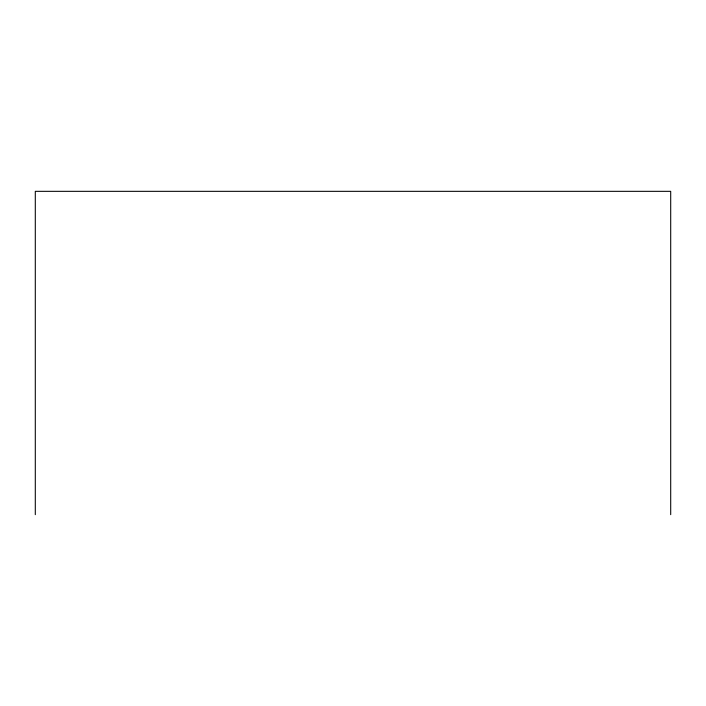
<?xml version="1.0" encoding="UTF-8"?>
<svg xmlns="http://www.w3.org/2000/svg" width="706" height="706" viewBox="0 0 706 706"><rect width="100%" height="100%" fill="white"/><g stroke="black" fill="none" stroke-linecap="round" stroke-linejoin="round"><path stroke-width="1.06" d="M670.7 514.665L670.7 191.335L35.3 191.335L35.3 514.665"/></g></svg>
